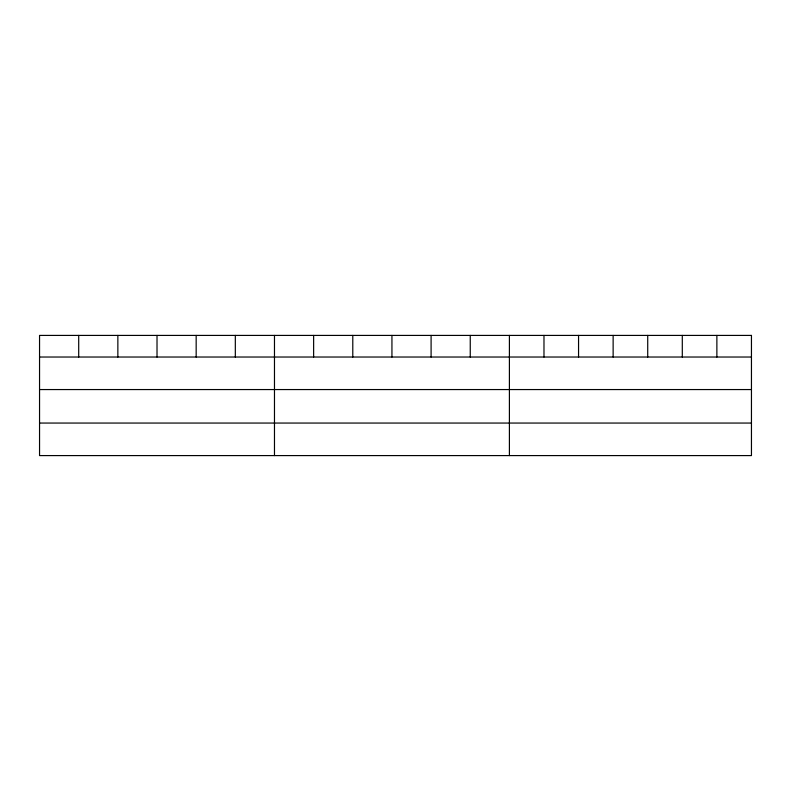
<?xml version="1.0" encoding="UTF-8"?>
<svg xmlns="http://www.w3.org/2000/svg" width="791" height="791" viewBox="0 0 791 791"><rect width="100%" height="100%" fill="white"/><g stroke="black" fill="none" stroke-linecap="round" stroke-linejoin="round"><path stroke-width="1.19" d="M39.55 357.028L751.45 357.028M39.55 389.558L751.45 389.558M39.55 423.056L751.45 423.056M716.873 335.414L716.873 357.028M682.297 335.414L682.297 357.028M647.72 335.414L647.72 357.028M613.134 335.414L613.134 357.028M578.557 335.414L578.557 357.028M543.981 335.414L543.981 357.028M509.404 335.414L509.404 455.586M470.25 335.414L470.25 357.028M431.095 335.414L431.095 357.028M391.94 335.414L391.94 357.028M352.786 335.414L352.786 357.028M313.632 335.414L313.632 357.028M274.477 335.414L274.477 455.586M235.322 335.414L235.322 357.028M196.168 335.414L196.168 357.028M157.014 335.414L157.014 357.028M117.859 335.414L117.859 357.028M78.704 335.414L78.704 357.028M751.45 335.414L39.55 335.414L39.55 455.586L751.45 455.586L751.45 335.414"/></g></svg>
